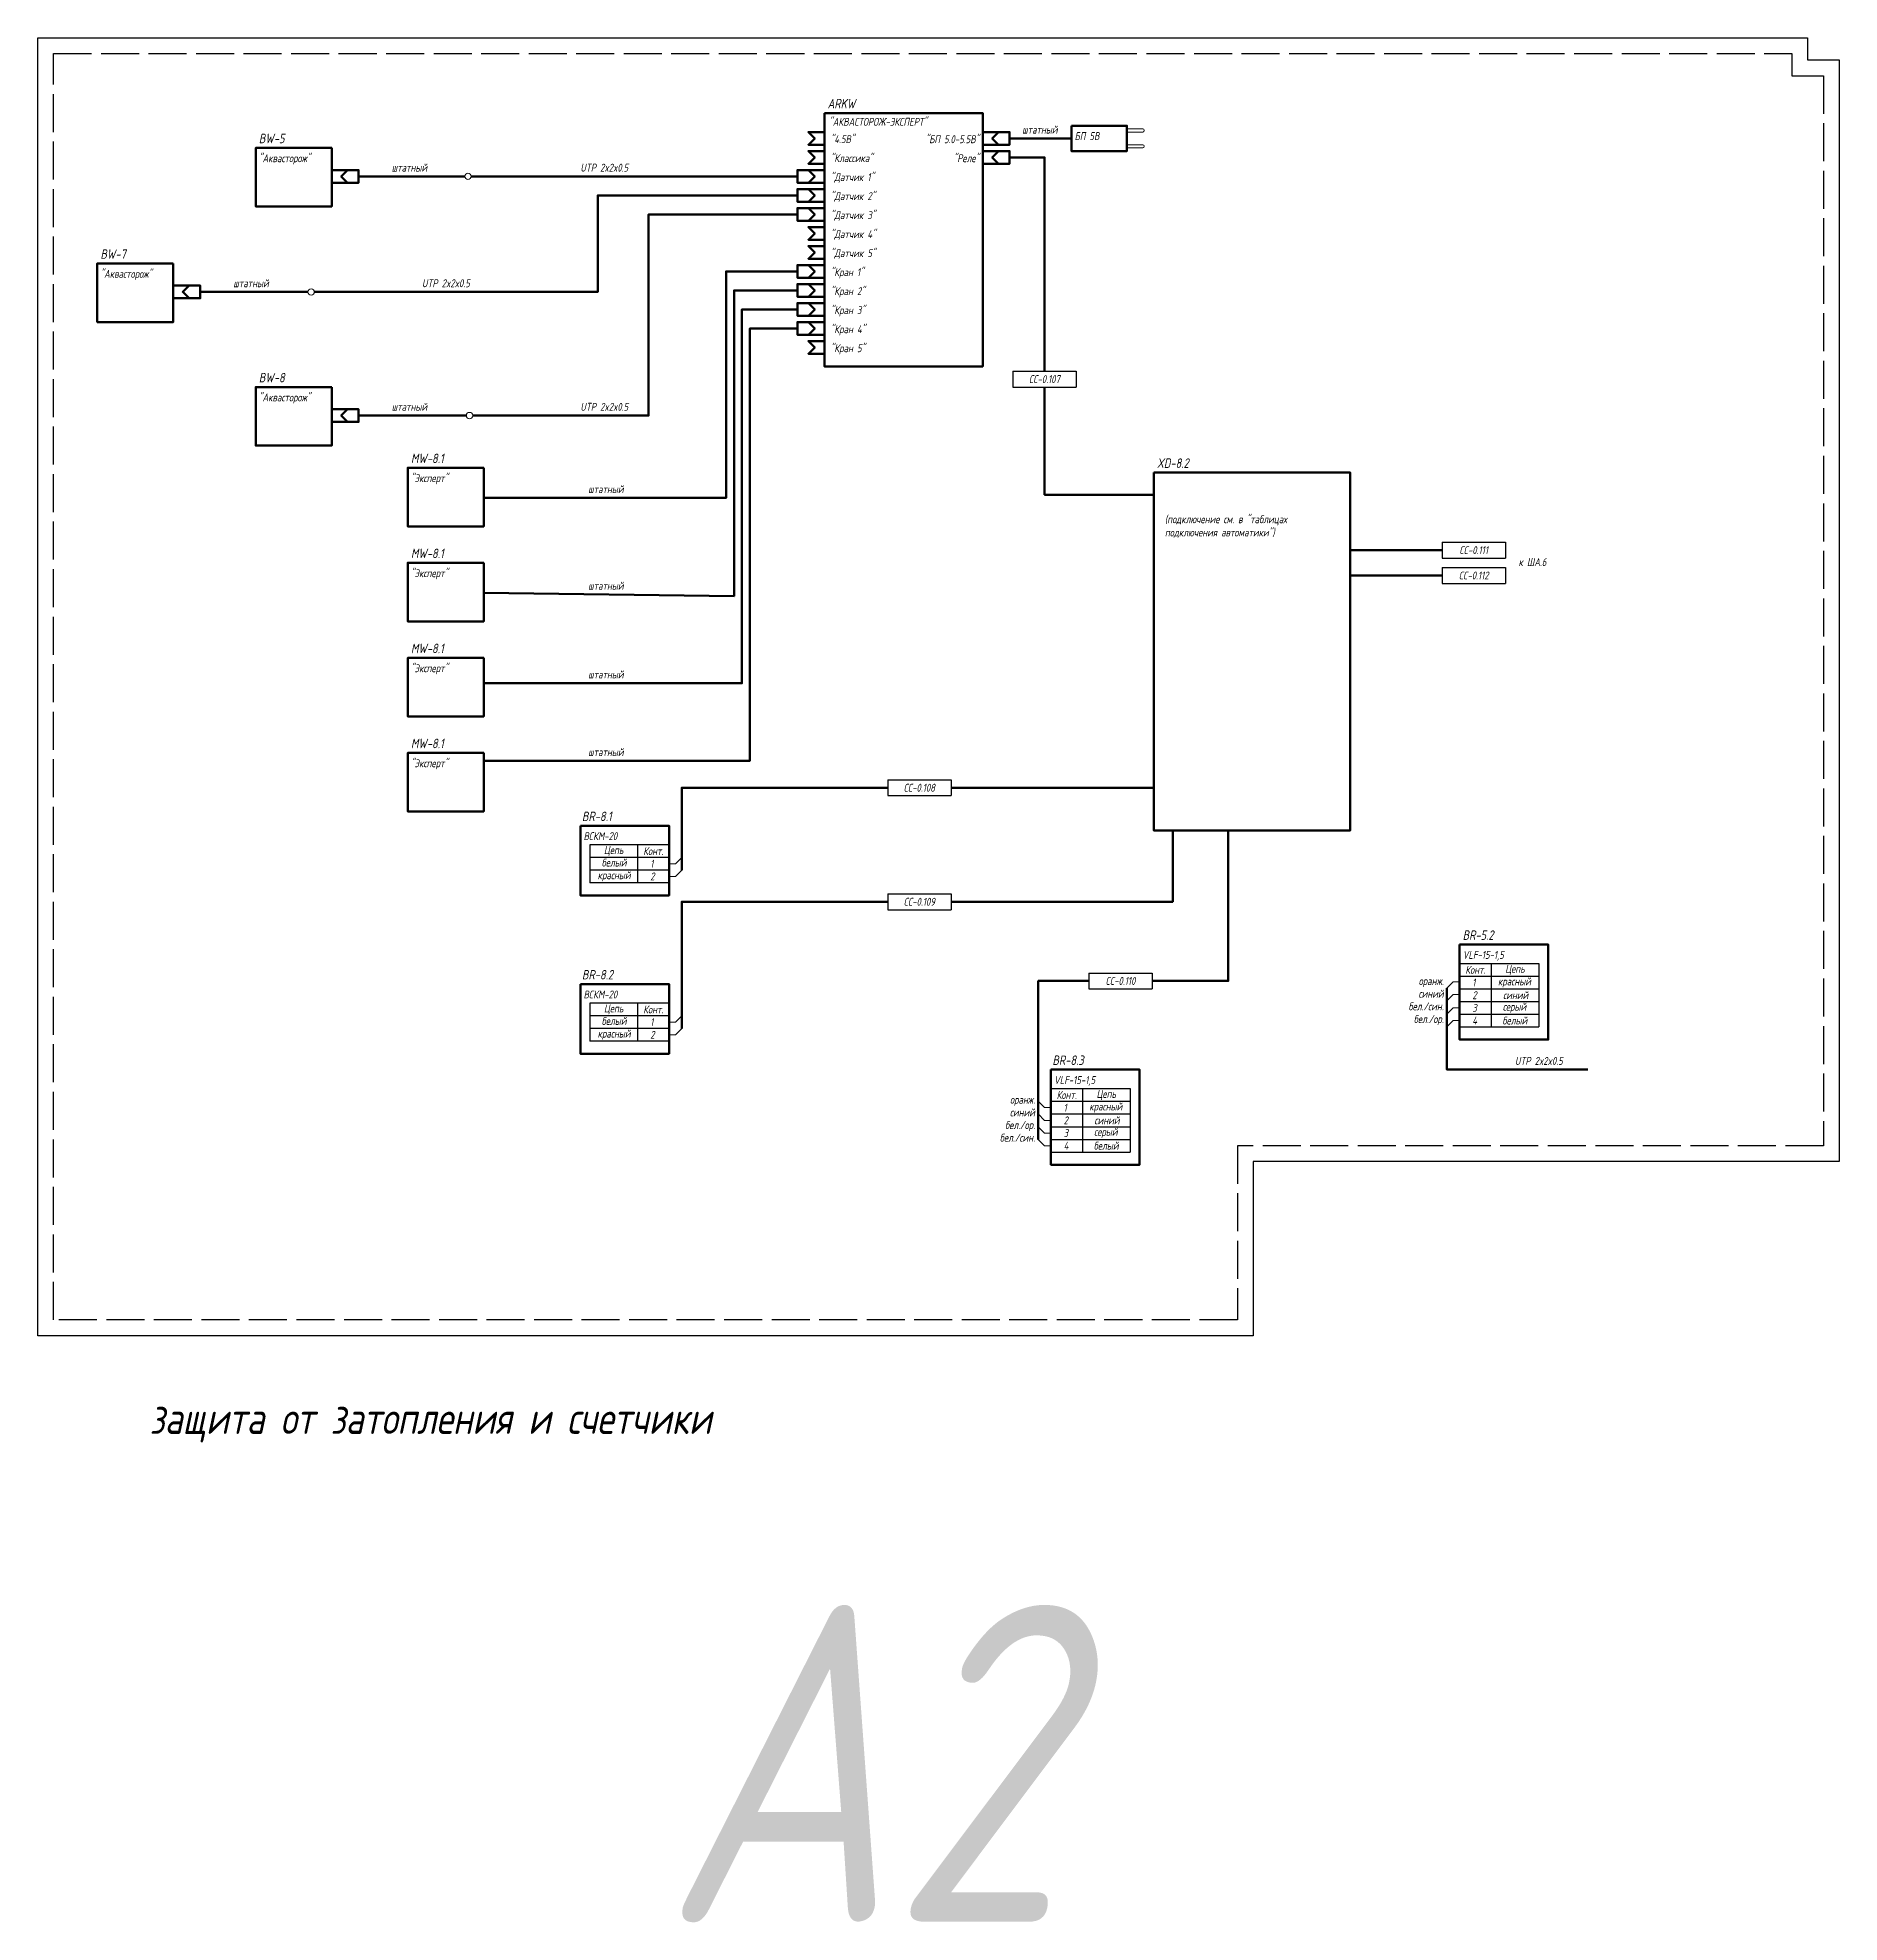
# Model space of a CAD drawing. Header units: millimetres. Extents: x 1422 to 2885, y -1408 to -789.
# Drawn here: x 1422 to 1990, y -1408 to -813 of the extents above; entities that cross this region are included whole.
import ezdxf
from ezdxf.enums import TextEntityAlignment as Align

# ---------------------------------------------------------------- set-up
doc = ezdxf.new("R2010")
doc.units = ezdxf.units.MM
doc.linetypes.add('ACAD_ISO02W100', pattern=[15, 12, -3])
doc.layers.add('noprint', color=2, linetype='Continuous', true_color=0xffff00, plot=False)
doc.styles.add('MtXpl_ISOCPEUR', font='isocpeui.ttf')
doc.styles.add('textstyle101', font='isocpeui.ttf', dxfattribs={"width": 0.8})
doc.styles.add('textstyle102', font='isocpeui.ttf', dxfattribs={"width": 0.8})
doc.styles.add('textstyle103', font='isocpeui.ttf', dxfattribs={"width": 0.8})
doc.styles.add('textstyle104', font='isocpeui.ttf', dxfattribs={"width": 0.8})
doc.styles.add('textstyle105', font='isocpeui.ttf', dxfattribs={"width": 0.8})
doc.styles.add('textstyle106', font='isocpeui.ttf', dxfattribs={"width": 0.8})
doc.styles.add('textstyle107', font='isocpeui.ttf', dxfattribs={"width": 0.8})
doc.styles.add('textstyle108', font='isocpeui.ttf', dxfattribs={"width": 0.8})
doc.styles.add('textstyle109', font='isocpeui.ttf', dxfattribs={"width": 0.8})
doc.styles.add('textstyle110', font='isocpeui.ttf', dxfattribs={"width": 0.8})
doc.styles.add('textstyle111', font='isocpeui.ttf', dxfattribs={"width": 0.8})
doc.styles.add('textstyle112', font='isocpeui.ttf', dxfattribs={"width": 0.8})
doc.styles.add('textstyle113', font='isocpeui.ttf', dxfattribs={"width": 0.8})
doc.styles.add('textstyle114', font='isocpeui.ttf', dxfattribs={"width": 0.8})
doc.styles.add('textstyle115', font='isocpeui.ttf', dxfattribs={"width": 0.8})
doc.styles.add('textstyle116', font='isocpeui.ttf', dxfattribs={"width": 0.8})
doc.styles.add('textstyle117', font='isocpeui.ttf', dxfattribs={"width": 0.8})
doc.styles.add('textstyle118', font='isocpeui.ttf', dxfattribs={"width": 0.8})
doc.styles.add('textstyle120', font='isocpeui.ttf', dxfattribs={"width": 0.8})
doc.styles.add('textstyle121', font='isocpeui.ttf', dxfattribs={"width": 0.8})
doc.styles.add('textstyle122', font='isocpeui.ttf', dxfattribs={"width": 0.8})
doc.styles.add('textstyle123', font='isocpeui.ttf', dxfattribs={"width": 0.8})
doc.styles.add('textstyle125', font='isocpeui.ttf', dxfattribs={"width": 0.8})
doc.styles.add('textstyle126', font='isocpeui.ttf', dxfattribs={"width": 0.8})
doc.styles.add('textstyle127', font='isocpeui.ttf', dxfattribs={"width": 0.8})
doc.styles.add('textstyle128', font='isocpeui.ttf', dxfattribs={"width": 0.8})
doc.styles.add('textstyle130', font='isocpeui.ttf', dxfattribs={"width": 0.8})
doc.styles.add('textstyle131', font='isocpeui.ttf', dxfattribs={"width": 0.8})
doc.styles.add('textstyle132', font='isocpeui.ttf', dxfattribs={"width": 0.8})
doc.styles.add('textstyle133', font='isocpeui.ttf', dxfattribs={"width": 0.8})
doc.styles.add('textstyle137', font='isocpeui.ttf', dxfattribs={"width": 0.8})
doc.styles.add('textstyle138', font='isocpeui.ttf', dxfattribs={"width": 0.8})
doc.styles.add('textstyle139', font='isocpeui.ttf', dxfattribs={"width": 0.8})
doc.styles.add('textstyle183', font='isocpeui.ttf', dxfattribs={"width": 0.8})
doc.styles.add('textstyle193', font='isocpeui.ttf', dxfattribs={"width": 0.8})
doc.styles.add('textstyle194', font='isocpeui.ttf', dxfattribs={"width": 0.8})
doc.styles.add('textstyle224', font='isocpeui.ttf', dxfattribs={"width": 0.8})
doc.styles.add('textstyle225', font='isocpeui.ttf', dxfattribs={"width": 0.8})
doc.styles.add('textstyle226', font='isocpeui.ttf', dxfattribs={"width": 0.8})
doc.styles.add('textstyle244', font='isocpeui.ttf', dxfattribs={"width": 0.8})
doc.styles.add('textstyle260', font='isocpeui.ttf', dxfattribs={"width": 0.8})
doc.styles.add('textstyle393', font='isocpeui.ttf', dxfattribs={"width": 0.8})
doc.styles.add('textstyle394', font='isocpeui.ttf', dxfattribs={"width": 0.8})
doc.styles.add('ГОСТ-ISOCPEUR', font='isocpeui.ttf', dxfattribs={"width": 0.8})

# ---------------------------------------------------------------- blocks, each defined once
blk = doc.blocks.new('*T41')
at = {"color": 0, "linetype": 'ByBlock', "lineweight": -2, "transparency": 16777216}
for p, q in [((0, 0), (20, 0)), ((0, 0), (0, -5)), ((20, 0), (20, -5)), ((0, -5), (20, -5))]:
    blk.add_line(p, q, dxfattribs=at)
at = {"color": 0, "transparency": 16777216, "insert": (10, -2.5), "char_height": 2.5, "width": 19, "attachment_point": 5, "style": 'ГОСТ-ISOCPEUR'}
blk.add_mtext('{СС-0.107}', dxfattribs=at)
blk = doc.blocks.new('*T44')
at = {"color": 0, "linetype": 'ByBlock', "lineweight": -2, "transparency": 16777216}
for p, q in [((0, 0), (20, 0)), ((0, 0), (0, -5)), ((20, 0), (20, -5)), ((0, -5), (20, -5))]:
    blk.add_line(p, q, dxfattribs=at)
at = {"color": 0, "transparency": 16777216, "insert": (10, -2.5), "char_height": 2.5, "width": 19, "attachment_point": 5, "style": 'ГОСТ-ISOCPEUR'}
blk.add_mtext('{СС-0.110}', dxfattribs=at)
blk = doc.blocks.new('*T47')
at = {"color": 0, "linetype": 'ByBlock', "lineweight": -2, "transparency": 16777216}
for p, q in [((0, 0), (20, 0)), ((0, 0), (0, -5)), ((20, 0), (20, -5)), ((0, -5), (20, -5))]:
    blk.add_line(p, q, dxfattribs=at)
at = {"color": 0, "transparency": 16777216, "insert": (10, -2.5), "char_height": 2.5, "width": 19, "attachment_point": 5, "style": 'ГОСТ-ISOCPEUR'}
blk.add_mtext('{СС-0.108}', dxfattribs=at)
blk = doc.blocks.new('*T51')
at = {"color": 0, "linetype": 'ByBlock', "lineweight": -2, "transparency": 16777216}
for p, q in [((0, 0), (20, 0)), ((0, 0), (0, -5)), ((20, 0), (20, -5)), ((0, -5), (20, -5))]:
    blk.add_line(p, q, dxfattribs=at)
at = {"color": 0, "transparency": 16777216, "insert": (10, -2.5), "char_height": 2.5, "width": 19, "attachment_point": 5, "style": 'ГОСТ-ISOCPEUR'}
blk.add_mtext('СС-0.109', dxfattribs=at)
blk = doc.blocks.new('*T56')
at = {"color": 0, "linetype": 'ByBlock', "lineweight": -2, "transparency": 16777216}
for p, q in [((0, 0), (20, 0)), ((0, 0), (0, -5)), ((20, 0), (20, -5)), ((0, -5), (20, -5))]:
    blk.add_line(p, q, dxfattribs=at)
at = {"color": 0, "transparency": 16777216, "insert": (10, -2.5), "char_height": 2.5, "width": 19, "attachment_point": 5, "style": 'ГОСТ-ISOCPEUR'}
blk.add_mtext('{СС-0.111}', dxfattribs=at)
blk = doc.blocks.new('*T57')
at = {"color": 0, "linetype": 'ByBlock', "lineweight": -2, "transparency": 16777216}
for p, q in [((0, 0), (20, 0)), ((0, 0), (0, -5)), ((20, 0), (20, -5)), ((0, -5), (20, -5))]:
    blk.add_line(p, q, dxfattribs=at)
at = {"color": 0, "transparency": 16777216, "insert": (10, -2.5), "char_height": 2.5, "width": 19, "attachment_point": 5, "style": 'ГОСТ-ISOCPEUR'}
blk.add_mtext('{СС-0.112}', dxfattribs=at)

msp = doc.modelspace()

# ---------------------------------------------------------------- linework, layer by layer
at = {"lineweight": 50}
for p, q in [((1728.5, -844.5), (1748, -844.5)), ((1523, -856.5), (1556.5, -856.5)), ((1558.5, -856.5), (1661.5, -856.5)), ((1473, -893), (1507, -893)), ((1523, -932), (1557, -932))]:
    msp.add_line(p, q, dxfattribs=at)
at = {"lineweight": 13}
for p, q in [((1765.5, -841.5), (1770.5, -841.5)), ((1765.5, -842.5), (1770.5, -842.5)), ((1765.5, -846.5), (1770.5, -846.5)), ((1765.5, -847.5), (1770.5, -847.5))]:
    msp.add_line(p, q, dxfattribs=at)
at = {"color": 0, "lineweight": -2}
for p, q in [((1621, -1067.5), (1596, -1067.5)), ((1596, -1067.5), (1596, -1079.5)), ((1611, -1067.5), (1611, -1079.5)), ((1621, -1071.5), (1596, -1071.5)), ((1621, -1075.5), (1596, -1075.5)), ((1621, -1079.5), (1596, -1079.5)), ((1870.5, -1105), (1895.5, -1105)), ((1870.5, -1105), (1870.5, -1125)), ((1880.5, -1105), (1880.5, -1125)), ((1895.5, -1105), (1895.5, -1125)), ((1870.5, -1109), (1895.5, -1109)), ((1621, -1117.5), (1596, -1117.5)), ((1596, -1117.5), (1596, -1129.5)), ((1611, -1117.5), (1611, -1129.5)), ((1870.5, -1113), (1895.5, -1113)), ((1870.5, -1117), (1895.5, -1117)), ((1621, -1121.5), (1596, -1121.5)), ((1870.5, -1121), (1895.5, -1121)), ((1621, -1125.5), (1596, -1125.5)), ((1621, -1129.5), (1596, -1129.5)), ((1870.5, -1125), (1895.5, -1125)), ((1741.5, -1144.5), (1766.5, -1144.5)), ((1741.5, -1144.5), (1741.5, -1164.5)), ((1751.5, -1144.5), (1751.5, -1164.5)), ((1766.5, -1144.5), (1766.5, -1164.5)), ((1741.5, -1148.5), (1766.5, -1148.5)), ((1741.5, -1152.5), (1766.5, -1152.5)), ((1741.5, -1156.5), (1766.5, -1156.5)), ((1741.5, -1160.5), (1766.5, -1160.5)), ((1741.5, -1164.5), (1766.5, -1164.5))]:
    msp.add_line(p, q, dxfattribs=at)
at = {"lineweight": 70}
for points in [[(1670, -836.5), (1670, -916.5), (1720, -916.5), (1720, -836.5)], [(1748, -840.5), (1748, -848.5), (1765.5, -848.5), (1765.5, -840.5)], [(1514.5, -847.5), (1514.5, -866), (1490.5, -866), (1490.5, -847.5)], [(1464.5, -884), (1464.5, -902.5), (1440.5, -902.5), (1440.5, -884)], [(1514.5, -923), (1514.5, -941.5), (1490.5, -941.5), (1490.5, -923)], [(1562.5, -948.5), (1562.5, -967), (1538.5, -967), (1538.5, -948.5)], [(1774, -950), (1774, -1063), (1836, -1063), (1836, -950)], [(1562.5, -978.5), (1562.5, -997), (1538.5, -997), (1538.5, -978.5)], [(1562.5, -1008.5), (1562.5, -1027), (1538.5, -1027), (1538.5, -1008.5)], [(1562.5, -1038.5), (1562.5, -1057), (1538.5, -1057), (1538.5, -1038.5)], [(1593, -1061.5), (1593, -1083.5), (1621, -1083.5), (1621, -1061.5)], [(1870.5, -1099), (1870.5, -1129), (1898.5, -1129), (1898.5, -1099)], [(1593, -1111.5), (1593, -1133.5), (1621, -1133.5), (1621, -1111.5)], [(1741.5, -1138.5), (1741.5, -1168.5), (1769.5, -1168.5), (1769.5, -1138.5)]]:
    msp.add_lwpolyline(points, close=True, dxfattribs=at)
at = {"lineweight": 50}
for points in [[(1670, -846.5), (1665, -846.5), (1667, -844.5), (1665, -842.5), (1670, -842.5)], [(1720, -842.5), (1725, -842.5), (1723, -844.5), (1725, -846.5), (1720, -846.5)], [(1723, -844.5), (1725, -842.5), (1728.5, -842.5), (1728.5, -846.5), (1725, -846.5)], [(1670, -852.5), (1665, -852.5), (1667, -850.5), (1665, -848.5), (1670, -848.5)], [(1720, -848.5), (1725, -848.5), (1723, -850.5), (1725, -852.5), (1720, -852.5)], [(1723, -850.5), (1725, -848.5), (1728.5, -848.5), (1728.5, -852.5), (1725, -852.5)], [(1514.5, -854.5), (1519.5, -854.5), (1517.5, -856.5), (1519.5, -858.5), (1514.5, -858.5)], [(1517.5, -856.5), (1519.5, -854.5), (1523, -854.5), (1523, -858.5), (1519.5, -858.5)], [(1667, -856.5), (1665, -854.5), (1661.5, -854.5), (1661.5, -858.5), (1665, -858.5)], [(1670, -858.5), (1665, -858.5), (1667, -856.5), (1665, -854.5), (1670, -854.5)], [(1667, -862.5), (1665, -860.5), (1661.5, -860.5), (1661.5, -864.5), (1665, -864.5)], [(1670, -864.5), (1665, -864.5), (1667, -862.5), (1665, -860.5), (1670, -860.5)], [(1667, -868.5), (1665, -866.5), (1661.5, -866.5), (1661.5, -870.5), (1665, -870.5)], [(1670, -870.5), (1665, -870.5), (1667, -868.5), (1665, -866.5), (1670, -866.5)], [(1670, -876.5), (1665, -876.5), (1667, -874.5), (1665, -872.5), (1670, -872.5)], [(1670, -882.5), (1665, -882.5), (1667, -880.5), (1665, -878.5), (1670, -878.5)], [(1667, -886.5), (1665, -884.5), (1661.5, -884.5), (1661.5, -888.5), (1665, -888.5)], [(1670, -888.5), (1665, -888.5), (1667, -886.5), (1665, -884.5), (1670, -884.5)], [(1464.5, -891), (1469.5, -891), (1467.5, -893), (1469.5, -895), (1464.5, -895)], [(1467.5, -893), (1469.5, -891), (1473, -891), (1473, -895), (1469.5, -895)], [(1667, -892.5), (1665, -890.5), (1661.5, -890.5), (1661.5, -894.5), (1665, -894.5)], [(1670, -894.5), (1665, -894.5), (1667, -892.5), (1665, -890.5), (1670, -890.5)], [(1667, -898.5), (1665, -896.5), (1661.5, -896.5), (1661.5, -900.5), (1665, -900.5)], [(1670, -900.5), (1665, -900.5), (1667, -898.5), (1665, -896.5), (1670, -896.5)], [(1667, -904.5), (1665, -902.5), (1661.5, -902.5), (1661.5, -906.5), (1665, -906.5)], [(1670, -906.5), (1665, -906.5), (1667, -904.5), (1665, -902.5), (1670, -902.5)], [(1670, -912.5), (1665, -912.5), (1667, -910.5), (1665, -908.5), (1670, -908.5)], [(1514.5, -930), (1519.5, -930), (1517.5, -932), (1519.5, -934), (1514.5, -934)], [(1517.5, -932), (1519.5, -930), (1523, -930), (1523, -934), (1519.5, -934)]]:
    msp.add_lwpolyline(points, close=True, dxfattribs=at)
at = {"lineweight": 50, "flags": 128}
for points in [[(1728.5, -850.5), (1739.5, -850.5), (1739.5, -918)], [(1509, -893), (1598.5, -893), (1598.5, -862.5), (1661.5, -862.5)], [(1559, -932), (1614.5, -932), (1614.5, -868.5), (1661.5, -868.5)], [(1562.5, -958), (1639, -958), (1639, -886.5), (1661.5, -886.5)], [(1661.5, -892.5), (1641.5, -892.5), (1641.5, -989), (1562.5, -988)], [(1661.5, -898.5), (1644, -898.5), (1644, -1016.5), (1562.5, -1016.5)], [(1661.5, -904.5), (1646.5, -904.5), (1646.5, -1041), (1562.5, -1041)], [(1739.5, -923), (1739.5, -957), (1774, -957)], [(1836, -974.5), (1865, -974.5)], [(1836, -982.5), (1865, -982.5)], [(1625, -1075.5), (1625, -1049.5), (1690, -1049.5)], [(1710, -1049.5), (1774, -1049.5)], [(1710, -1085.5), (1780, -1085.5), (1780, -1063)], [(1773.5, -1110.5), (1797.5, -1110.5), (1797.5, -1063)], [(1625, -1125.5), (1625, -1085.5), (1690, -1085.5)], [(1737.5, -1160.5), (1737.5, -1110.5), (1753.5, -1110.5)], [(1866.5, -1112.77), (1866.5, -1138.5), (1911, -1138.5)]]:
    msp.add_lwpolyline(points, dxfattribs=at)
at = {"lineweight": 13}
for points in [[(1621, -1073.5), (1623, -1073.5), (1625, -1071.5)], [(1621, -1077.5), (1623, -1077.5), (1625, -1075.5)], [(1870.5, -1110.77), (1868.5, -1110.77), (1866.5, -1112.77)], [(1870.5, -1114.77), (1868.5, -1114.77), (1866.5, -1116.77)], [(1621, -1123.5), (1623, -1123.5), (1625, -1121.5)], [(1870.5, -1119), (1868.5, -1119), (1866.5, -1121)], [(1870.5, -1123), (1868.5, -1123), (1866.5, -1125)], [(1621, -1127.5), (1623, -1127.5), (1625, -1125.5)], [(1741.5, -1150.5), (1739.5, -1150.5), (1737.5, -1148.5)], [(1741.5, -1154.5), (1739.5, -1154.5), (1737.5, -1152.5)], [(1741.5, -1158.5), (1739.5, -1158.5), (1737.5, -1156.5)], [(1741.5, -1162.5), (1739.5, -1162.5), (1737.5, -1160.5)]]:
    msp.add_lwpolyline(points, dxfattribs=at)
for centre in [(1557.5, -856.5), (1508, -893), (1558, -932)]:
    msp.add_circle(centre, 1, dxfattribs=at)
for centre in [(1770.5, -842), (1770.5, -847)]:
    msp.add_arc(centre, 0.5, 270, 90, dxfattribs=at)
at = {"layer": 'noprint'}
msp.add_lwpolyline([(1421.69, -812.72), (1980.38, -812.72), (1980.38, -819.72), (1990.38, -819.72), (1990.38, -1167.5), (1805.38, -1167.5), (1805.38, -1222.5), (1421.69, -1222.5)], close=True, dxfattribs=at)
at = {"layer": 'noprint', "linetype": 'ACAD_ISO02W100'}
msp.add_lwpolyline([(1426.69, -817.72), (1975.38, -817.72), (1975.38, -824.72), (1985.38, -824.72), (1985.38, -1162.5), (1800.38, -1162.5), (1800.38, -1217.5), (1426.69, -1217.5)], close=True, dxfattribs=at)

# ---------------------------------------------------------------- block references
for name, p in [('*T41', (1729.5, -918)), ('*T56', (1865, -972)), ('*T57', (1865, -980)), ('*T47', (1690, -1047)), ('*T51', (1690, -1083)), ('*T44', (1753.5, -1108))]:
    msp.add_blockref(name, p)

# ---------------------------------------------------------------- texts
at = {"width": 0.8}
for s, height, style, p in [('ARKW', 3, 'textstyle116', (1671, -835.03)), ('"АКВАСТОРОЖ-ЭКСПЕРТ"', 2.5, 'textstyle115', (1671.5, -840.53)), ('BW-5', 3, 'textstyle117', (1491.5, -846.03)), ('"4.5В"', 2.5, 'textstyle101', (1672, -846)), ('БП 5В', 2.5, 'textstyle138', (1749, -845.03)), ('"Аквасторож"', 2.5, 'textstyle118', (1491.5, -852.03)), ('"Классика"', 2.5, 'textstyle102', (1672, -852)), ('"Датчик 1"', 2.5, 'textstyle103', (1672, -858)), ('"Датчик 2"', 2.5, 'textstyle104', (1672, -864)), ('"Датчик 3"', 2.5, 'textstyle105', (1672, -870)), ('"Датчик 4"', 2.5, 'textstyle106', (1672, -876)), ('BW-7', 3, 'textstyle122', (1441.5, -882.53)), ('"Датчик 5"', 2.5, 'textstyle107', (1672, -882)), ('"Аквасторож"', 2.5, 'textstyle123', (1441.5, -888.53)), ('"Кран 1"', 2.5, 'textstyle108', (1672, -888)), ('"Кран 2"', 2.5, 'textstyle109', (1672, -894)), ('"Кран 3"', 2.5, 'textstyle110', (1672, -900)), ('"Кран 4"', 2.5, 'textstyle111', (1672, -906)), ('"Кран 5"', 2.5, 'textstyle112', (1672, -912)), ('BW-8', 3, 'textstyle127', (1491.5, -921.53)), ('"Аквасторож"', 2.5, 'textstyle128', (1491.5, -927.53)), ('MW-8.1', 3, 'textstyle132', (1539.5, -947.03)), ('XD-8.2', 3, 'textstyle194', (1775, -948.53)), ('"Эксперт"', 2.5, 'textstyle133', (1539.5, -953.03)), ('MW-8.1', 3, 'textstyle132', (1539.5, -977.03)), ('"Эксперт"', 2.5, 'textstyle133', (1539.5, -983.03)), ('MW-8.1', 3, 'textstyle132', (1539.5, -1007.03)), ('"Эксперт"', 2.5, 'textstyle133', (1539.5, -1013.03)), ('MW-8.1', 3, 'textstyle132', (1539.5, -1037.03)), ('"Эксперт"', 2.5, 'textstyle133', (1539.5, -1043.03)), ('BR-8.1', 3, 'textstyle225', (1593.5, -1060.03)), ('ВСКМ-20', 2.5, 'textstyle224', (1594, -1066.03)), ('2', 2.5, 'MtXpl_ISOCPEUR', (1615.05, -1078.75)), ('1', 2.5, 'MtXpl_ISOCPEUR', (1615.03, -1074.75)), ('BR-5.2', 3, 'textstyle225', (1871.5, -1097.53)), ('VLF-15-1,5', 2.5, 'textstyle224', (1871.5, -1103.53)), ('BR-8.2', 3, 'textstyle225', (1593.5, -1110.03)), ('1', 2.5, 'MtXpl_ISOCPEUR', (1874.53, -1112.25)), ('красный', 2.5, 'MtXpl_ISOCPEUR', (1882.64, -1111.88)), ('ВСКМ-20', 2.5, 'textstyle224', (1594, -1116.03)), ('2', 2.5, 'MtXpl_ISOCPEUR', (1874.55, -1116.25)), ('3', 2.5, 'MtXpl_ISOCPEUR', (1874.55, -1120.25)), ('серый', 2.5, 'MtXpl_ISOCPEUR', (1884.15, -1119.88)), ('синий', 2.5, 'MtXpl_ISOCPEUR', (1884.26, -1116.25)), ('1', 2.5, 'MtXpl_ISOCPEUR', (1615.03, -1124.75)), ('4', 2.5, 'MtXpl_ISOCPEUR', (1874.54, -1124.25)), ('белый', 2.5, 'MtXpl_ISOCPEUR', (1884.04, -1124.25)), ('2', 2.5, 'MtXpl_ISOCPEUR', (1615.05, -1128.75)), ('BR-8.3', 3, 'textstyle225', (1742, -1137.03)), ('VLF-15-1,5', 2.5, 'textstyle224', (1742.5, -1143.03)), ('2', 2.5, 'MtXpl_ISOCPEUR', (1745.55, -1155.75)), ('1', 2.5, 'MtXpl_ISOCPEUR', (1745.53, -1151.75)), ('красный', 2.5, 'MtXpl_ISOCPEUR', (1753.64, -1151.38)), ('синий', 2.5, 'MtXpl_ISOCPEUR', (1755.26, -1155.75)), ('3', 2.5, 'MtXpl_ISOCPEUR', (1745.55, -1159.75)), ('серый', 2.5, 'MtXpl_ISOCPEUR', (1755.15, -1159.38)), ('4', 2.5, 'MtXpl_ISOCPEUR', (1745.54, -1163.75)), ('белый', 2.5, 'MtXpl_ISOCPEUR', (1755.04, -1163.75))]:
    msp.add_text(s, height=height, dxfattribs=dict(at, style=style)).set_placement(p)
for s, style, p in [('"БП 5.0-5.5В"', 'textstyle113', (1718.88, -846.03)), ('"Реле"', 'textstyle114', (1718.88, -852.03)), ('оранж.', 'textstyle226', (1865.5, -1111.77)), ('бел./син.', 'textstyle226', (1865.5, -1119.77)), ('синий', 'textstyle226', (1865.5, -1115.77)), ('бел./ор.', 'textstyle226', (1865.5, -1123.77)), ('оранж.', 'textstyle226', (1736.5, -1149.23)), ('синий', 'textstyle226', (1736.5, -1153.23)), ('бел./син.', 'textstyle226', (1736.5, -1161.23)), ('бел./ор.', 'textstyle226', (1736.5, -1157.23))]:
    msp.add_text(s, height=2.5, dxfattribs=dict(at, style=style)).set_placement(p, align=Align.RIGHT)
for s, style, p in [('штатный', 'textstyle139', (1738.04, -843)), ('штатный', 'textstyle120', (1539.04, -855)), ('UTP 2x2x0.5', 'textstyle121', (1600.54, -855)), ('штатный', 'textstyle125', (1489.04, -891.5)), ('UTP 2x2x0.5', 'textstyle126', (1550.54, -891.5)), ('штатный', 'textstyle130', (1539.04, -930.5)), ('UTP 2x2x0.5', 'textstyle131', (1600.54, -930.5)), ('штатный', 'textstyle137', (1601.04, -956.5)), ('к ША.6', 'textstyle183', (1893.54, -979.5)), ('штатный', 'textstyle137', (1601.04, -987)), ('штатный', 'textstyle137', (1601.04, -1015)), ('штатный', 'textstyle137', (1601.04, -1039.5)), ('красный', 'MtXpl_ISOCPEUR', (1603.64, -1078.38)), ('белый', 'MtXpl_ISOCPEUR', (1603.64, -1074.38)), ('белый', 'MtXpl_ISOCPEUR', (1603.64, -1124.38)), ('красный', 'MtXpl_ISOCPEUR', (1603.64, -1128.38)), ('UTP 2x2x0.5', 'textstyle244', (1895.54, -1137))]:
    msp.add_text(s, height=2.5, dxfattribs=dict(at, style=style)).set_placement(p, align=Align.CENTER)
at = {"insert": (1777.5, -963.5), "char_height": 2.5, "attachment_point": 1, "style": 'ГОСТ-ISOCPEUR'}
msp.add_mtext_dynamic_manual_height_columns('(подключение см. в "таблицах\\Pподключения автоматики")', width=52, gutter_width=12.5, heights=[0], dxfattribs=at)
at = {"char_height": 2.5, "attachment_point": 5}
for s, insert, width, style in [('Цепь', (1603.5, -1069.5), 15, 'textstyle394'), ('Конт.', (1616, -1069.5), 10, 'textstyle393'), ('Конт.', (1875.5, -1107), 10, 'textstyle393'), ('Цепь', (1888, -1107), 15, 'textstyle394'), ('Цепь', (1603.5, -1119.5), 15, 'textstyle394'), ('Конт.', (1616, -1119.5), 10, 'textstyle393'), ('Конт.', (1746.5, -1146.5), 10, 'textstyle393'), ('Цепь', (1759, -1146.5), 15, 'textstyle394')]:
    msp.add_mtext(s, dxfattribs=dict(at, insert=insert, width=width, style=style))
at = {"layer": 'noprint', "width": 0.8}
for s, height, style, p in [('защита от затопления и счетчики', 10, 'textstyle193', (1457, -1253.5)), ('А2', 100, 'textstyle260', (1618.64, -1407.48))]:
    msp.add_text(s, height=height, dxfattribs=dict(at, style=style)).set_placement(p)

doc.saveas('drawing.dxf')
